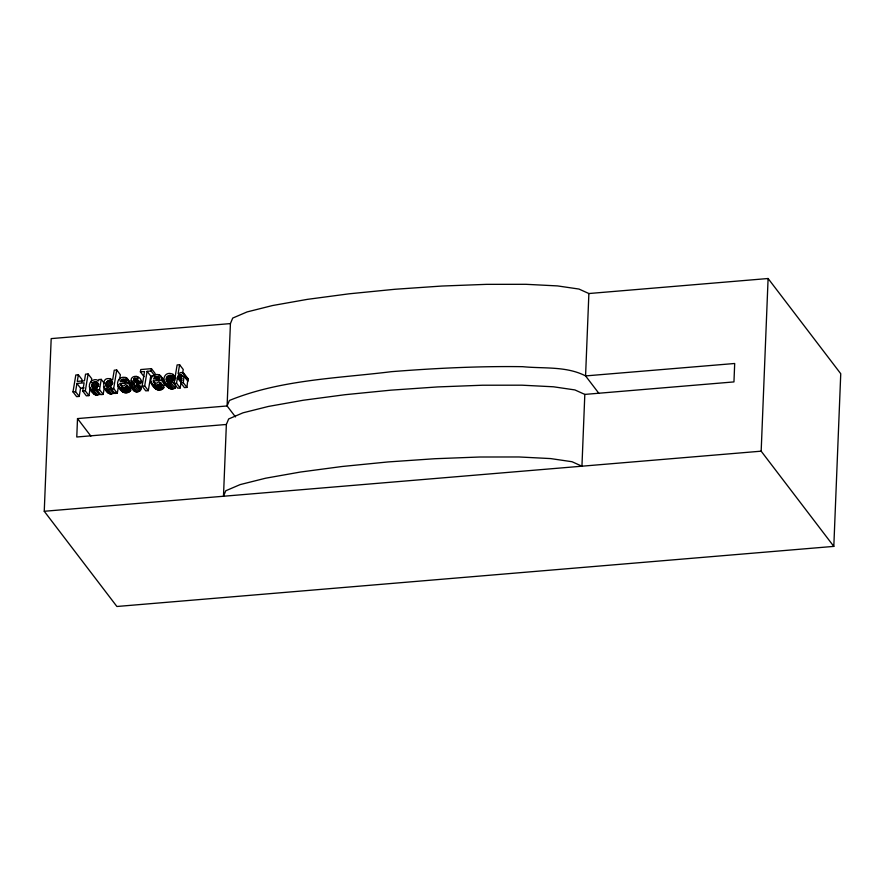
<?xml version="1.0" encoding="UTF-8"?>
<svg xmlns="http://www.w3.org/2000/svg" width="885" height="885" viewBox="0 0 885 885"><rect width="100%" height="100%" fill="white"/><g stroke="black" fill="none" stroke-linecap="round" stroke-linejoin="round"><path stroke-width="1.33" d="M44.25 511.276L51.186 338.612L230.421 323.589L232.711 318.08L247.07 311.929L272.514 305.546L307.294 299.373L349.044 293.82L394.931 289.273L441.825 286.043L486.518 284.351L525.978 284.306L557.506 285.91L578.967 289.052L588.879 293.532L768.103 278.51L840.75 373.724L833.814 546.388L116.897 606.49L44.25 511.276L761.166 451.173L833.814 546.388M230.421 323.589L227.102 405.961L77.515 418.583L76.774 437.002L226.361 424.468L228.662 418.959L243.021 412.808L268.454 406.436L303.234 400.252L344.995 394.71L390.882 390.163L437.776 386.922L482.469 385.229L521.929 385.185L553.457 386.789L574.907 389.931L584.819 394.411L733.953 381.911L734.694 363.492L585.571 375.915C566.356 365.936 543.567 368.768 522.67 366.678C478.929 366.069 435.221 368.226 391.624 371.656C337.373 378.36 280.589 379.599 229.403 400.462L227.102 405.961L235.465 416.912M226.361 424.468L223.485 496.253L225.786 490.755L240.134 484.604L265.577 478.221L300.358 472.048L342.108 466.495L387.995 461.948L434.889 458.718L479.581 457.014L519.041 456.97L550.57 458.574L572.031 461.727L581.943 466.207L584.819 394.411M588.879 293.532L585.571 375.915L598.935 393.427M761.166 451.173L768.103 278.51M128.225 383.039C129.973 376.236 119.752 375.273 118.026 381.092C115.282 387.962 125.736 397.52 131.002 390.163L127.374 385.406L125.559 384.577L123.657 385.904L121.688 385.971L120.039 383.725L128.225 383.039C130.936 386.446 134.343 394.998 139.952 390.805C141.235 389.643 141.633 387.188 139.952 386.192M131.92 386.944L131.854 387.796L129.121 388.028M161.468 380.251C163.216 373.448 153.005 372.485 151.269 378.304C148.525 385.174 158.99 394.732 164.256 387.376L160.627 382.619L158.813 381.789L156.91 383.116L154.93 383.183L153.282 380.937L161.468 380.251L165.097 385.008L161.015 385.351M165.097 385.008L164.909 381.955M181.569 374.72L180.805 382.862L184.434 387.619L186.923 387.409L183.284 382.652L184.301 373.835L181.182 372.408L178.095 373.78L179.6 364.731L177.122 364.941L174.046 383.426L177.675 388.183L180.164 387.973L181.06 382.585L177.431 377.818L177.808 376.435L179.257 374.764L181.06 374.51L183.018 376.623M186.923 387.409L187.93 378.603L183.615 372.994M118.612 385.329L117.296 393.25L114.818 393.46L111.189 388.692L111.366 387.586L112.815 389.5M114.818 393.46L114.995 392.354C103.822 400.595 97.671 372.154 112.638 379.953L114.254 370.207L116.731 369.996L120.371 374.764L119.486 380.041M90.237 387.829L88.943 395.628L86.376 395.838L82.736 391.081L84.108 382.829L76.94 383.426L80.568 388.194L79.207 396.436L76.641 396.657L73.001 391.9L75.811 374.997L78.378 374.786L82.006 379.543L81.575 382.187M79.207 396.436L75.579 391.679L76.94 383.426M78.378 374.786L77.283 381.402L84.451 380.804L85.546 374.178L88.124 373.968L91.752 378.725L91.1 382.63M88.943 395.628L85.314 390.86L88.124 373.968M95.569 389.909L97.239 388.758L97.051 389.876L100.68 394.644L103.169 394.433L99.529 389.677L101.244 379.366L98.766 379.565L98.545 380.926C95.514 377.84 90.004 380.694 89.462 384.632C88.743 389.566 93.81 396.878 99.209 394.666L95.569 389.909L91.985 390.197L89.96 388.603M103.169 394.433L104.452 386.701M117.296 393.25L113.667 388.493L116.731 369.996M144.023 376.645L140.383 371.877L140.77 369.554L151.457 368.658L155.096 373.415L154.709 375.749L151.081 370.981L151.457 368.658M151.081 370.981L147.109 371.324L150.738 376.081L148.315 390.65L145.748 390.86L142.109 386.103L144.532 371.534L140.383 371.877M148.315 390.65L144.686 385.882L147.109 371.324M167.365 385.252C167.719 388.946 172.343 389.842 175.119 388.161L171.48 383.404L171.911 380.849L169.146 382.176L166.944 381.468C163.36 375.517 173.582 372.64 174.754 379.654M172.575 376.789L172.984 374.333C163.371 369.753 160.406 383.515 168.615 387.807M175.119 388.161L175.54 385.617L171.911 380.849M180.164 387.973L176.535 383.216L177.431 377.818M182.587 373.37L183.239 369.488L179.6 364.731M111.388 381.059L111.975 381.933C113.003 384.975 109.264 388.648 106.443 386.535C103.18 382.431 111.012 377.419 112.837 382.962M97.306 382.298C99.374 384.798 96.531 389.112 93.401 388.238L92.527 387.674C90.513 385.152 93.235 380.815 96.41 381.734L98.766 384.201M131.489 381.236C134.066 381.678 136.788 385.694 132.407 384.997L131.411 384.212L129.741 385.451C133.834 391.126 141.777 381.701 133.878 380.063C133.591 375.207 140.516 381.468 140.394 383.614L141.843 382.143C139.233 371.49 124.84 377.408 134.387 385.052M171.17 375.561L174.799 380.318L171.9 380.417L170.108 382.464L166.468 377.707M93.965 381.988L97.593 386.745L95.746 388.858L92.117 384.101M137.33 383.67L138.591 382.917L140.394 383.614M121.367 379.93L120.249 381.789L125.814 381.313L125.537 380.307L124.232 379.245L122.196 379.411L121.367 379.93L122.816 381.833M154.621 377.143L153.503 379.001L159.068 378.526L158.791 377.519L157.486 376.457L155.439 376.623L154.621 377.143L156.07 379.045M118.236 386.28C120.471 389.234 125.493 388.327 127.374 385.406M151.479 383.493C153.725 386.446 158.736 385.539 160.627 382.619M136.755 378.857L138.215 377.386M103.501 386.535C104.618 389.776 109.275 389.975 111.366 387.586M164.389 382.32L167.608 384.201L171.48 383.404M171.9 378.271L173.018 378.072M150.738 376.081L153.382 375.859M80.568 388.194L84.163 387.884M73.001 391.9L75.579 391.679M82.736 391.081L85.314 390.86M97.051 389.876L99.529 389.677M111.189 388.692L113.667 388.493M142.109 386.103L144.686 385.882M174.046 383.426L176.535 383.216M180.805 382.862L183.284 382.652M162.386 379.333L163.946 380.307L160.318 375.539M186.193 377.253L187.93 378.603M140.306 381.181L141.843 382.143M129.984 382.508L131.876 385.772L125.504 377.364M134.144 391.026L129.741 385.451M155.727 388.957L151.058 382.652M122.473 391.745L121.212 389.234M94.142 394.057L93.002 391.646M184.489 374.963L188.118 379.72M182.564 372.497L184.014 374.399M184.434 375.649L188.062 380.417M184.301 376.534L187.941 381.291M181.06 374.51L182.509 376.413M180.33 374.477L181.79 376.379M179.257 374.764L182.166 378.57M178.416 375.417L182.044 380.174L181.436 381.192L177.808 376.435M172.984 374.333L175.894 378.138M170.429 375.328L174.068 380.085M169.566 375.295L173.195 380.052M168.272 375.66L171.9 380.417M167.199 376.501L170.827 381.258M170.064 383.946L173.692 388.703M166.181 379.167L169.09 382.973M166.347 380.484L167.796 382.386M168.714 384.201L172.354 388.957M167.608 384.201L171.248 388.957M166.623 384.013L170.252 388.769M159.599 374.963L166.645 384.289M158.747 374.576L160.207 376.479M161.501 378.227L169.378 388.382M161.535 379.399L165.174 384.167M158.26 376.833L159.709 378.736M157.486 376.457L159.665 379.311M156.446 376.402L158.625 379.256M155.439 376.623L157.618 379.488M159.599 383.769L163.238 388.526M158.559 384.544L162.198 389.3M157.386 385.019L161.015 389.776M153.282 380.937L155.461 383.791M153.448 381.944L154.897 383.847M155.959 385.263L159.588 390.031M154.798 385.274L158.426 390.042M153.758 385.097L157.397 389.865M150.826 381.689L154.455 386.446M152.862 384.743L156.49 389.5M136.677 376.424L138.126 378.326M135.825 378.293L139.465 383.05M134.963 378.149L138.591 382.917M134.431 378.271L138.06 383.039M137.009 382.043L141.003 387.486M134 378.548L137.629 383.305M133.701 378.913L141.091 388.393M133.591 379.333L137.219 384.101M133.878 380.063L135.328 381.966M137.142 384.964L140.781 389.721M136.323 386.048L139.952 390.805M131.81 380.672L134.542 384.256M131.168 380.561L135.007 385.606M135.073 386.8L138.702 391.557M127.064 378.326L131.268 383.847M126.345 377.751L131.666 384.743M133.513 387.143L137.142 391.911M132.407 387.11L136.036 391.878M128.292 382.187L130.471 385.041M131.4 386.822L135.04 391.579M125.006 379.621L126.466 381.523M124.232 379.245L126.411 382.099M123.203 379.178L125.382 382.043M122.196 379.411L124.376 382.276M127.739 387.431L129.188 389.334M126.356 386.557L129.984 391.314M125.316 387.331L128.945 392.088M124.132 387.807L127.772 392.564M120.039 383.725L122.219 386.579M120.194 384.732L121.654 386.634M122.705 388.05L126.345 392.818M121.544 388.061L125.172 392.829M120.515 387.884L124.143 392.652M117.572 384.477L119.032 386.38M117.816 385.44L123.247 392.287M110.005 378.481L111.455 380.384M110.448 380.539L112.627 383.393M109.231 380.439L112.141 384.245M107.893 380.815L111.521 385.572L110.404 386.457L106.775 381.689M106.012 382.94L108.921 386.756M109.729 388.792L113.357 393.559M105.713 384.422L107.893 387.287M101.244 379.366L104.153 383.172M105.868 385.628L107.328 387.53M108.081 389.19L111.709 393.958M107.019 389.19L110.647 393.958M106.067 389.013L109.696 393.77M105.227 388.637L108.855 393.394M103.899 387.365L108.125 392.84M96.41 381.734L98.589 384.588M95.248 381.612L98.888 386.369M92.87 382.862L96.509 387.619M91.819 385.539L94.728 389.345M91.974 386.745L93.423 388.648M93.876 390.385L97.516 395.141M92.881 390.385L96.509 395.141M91.985 390.197L95.613 394.964M89.363 386.878L92.272 390.683M89.573 387.796L94.828 394.599M77.515 418.583L90.878 436.106M106.897 390.34L107.129 391.292"/></g></svg>
